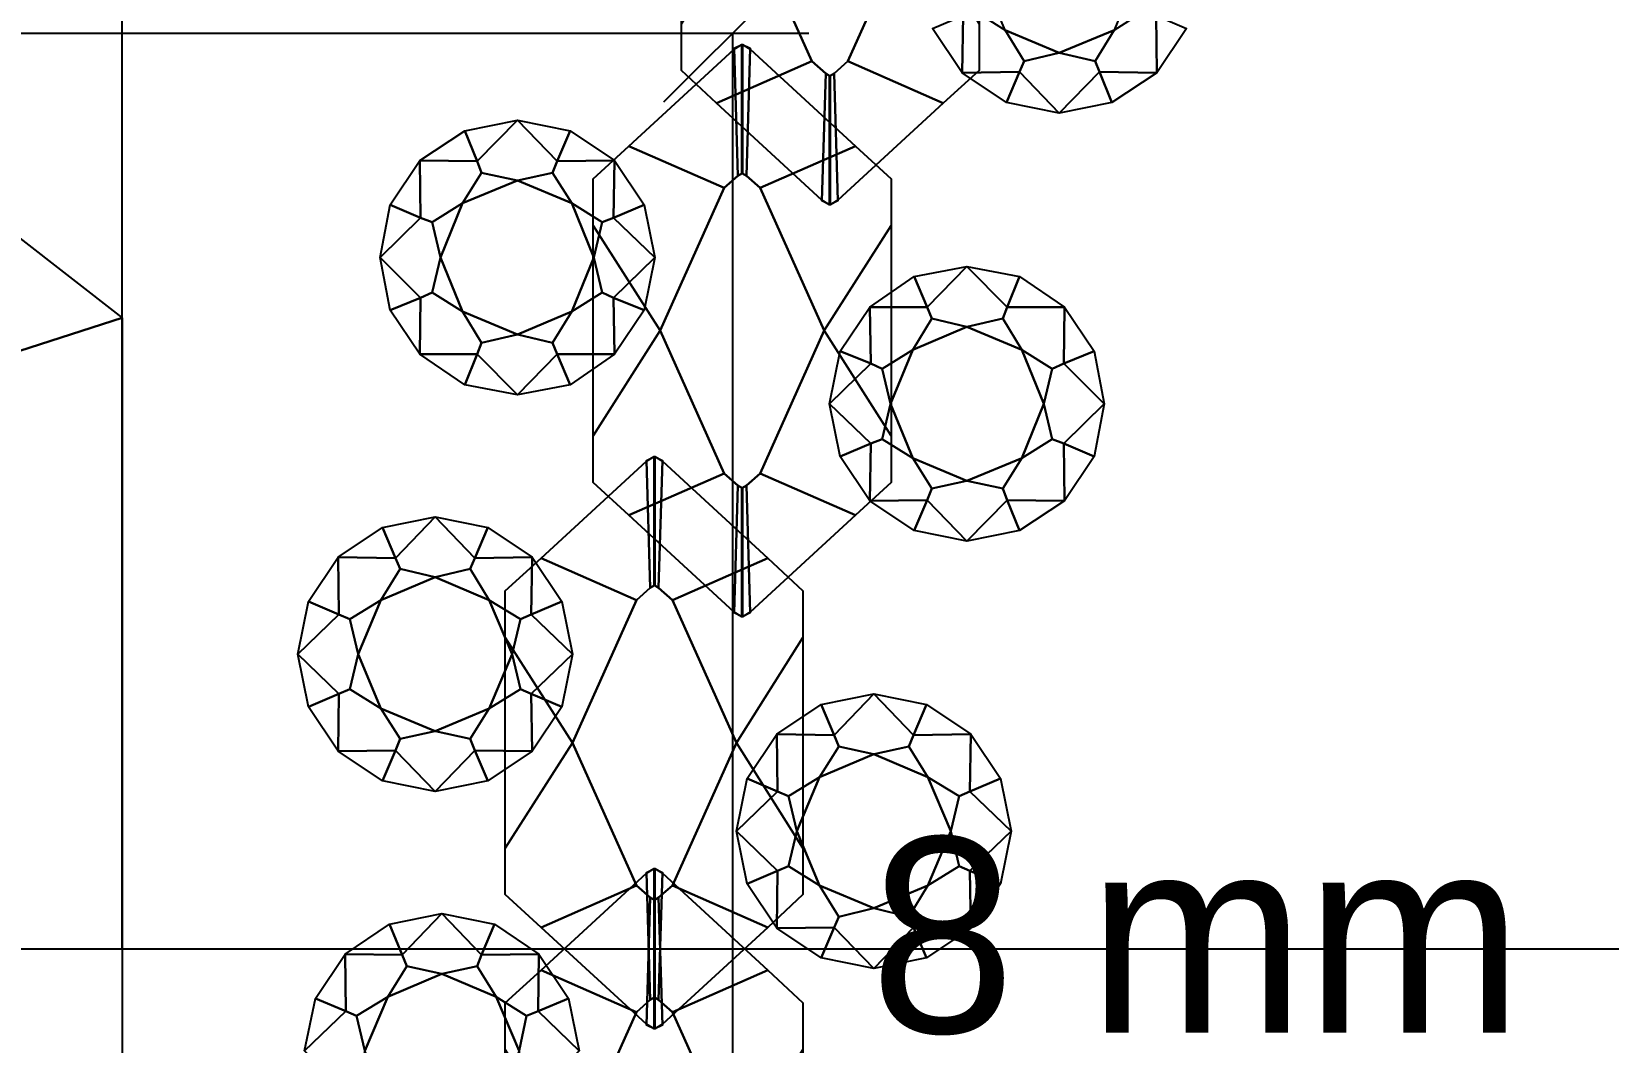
# Model space of a CAD drawing. Header units: millimetres. Extents: x 0 to 358, y 0 to 210.
# Drawn here: x 68.81 to 89.48, y 103.77 to 117.02 of the extents above; entities that cross this region are included whole.
import ezdxf

# ---------------------------------------------------------------- set-up
doc = ezdxf.new("R2010")
doc.units = ezdxf.units.MM

msp = doc.modelspace()

# ---------------------------------------------------------------- linework, layer by layer
at = {"layer": 'ANNOTATION'}
for p, q in [((70, 105), (70, 125)), ((58, 117), (79, 117)), ((11, 105), (286, 105)), ((43, 105), (73, 105))]:
    msp.add_line(p, q, dxfattribs=at)
at = {"layer": 'EDGES'}
for p, q in [((77.1, 116.1), (78.9, 117.9)), ((78, 117), (78, 93))]:
    msp.add_line(p, q, dxfattribs=at)
for points in [[(78.2, 118.5), (79.04, 120.37), (79.22, 120.53), (79.27, 120.56), (79.27, 120.56), (79.28, 120.56), (79.28, 120.56), (79.33, 120.53), (79.51, 120.37), (80.35, 118.5), (79.51, 116.63), (79.33, 116.47), (79.28, 116.44), (79.28, 116.44), (79.27, 116.44), (79.27, 116.44), (79.22, 116.47), (79.04, 116.63)], [(81.27, 117.75), (81.57, 118.46), (81.57, 118.46), (82.28, 118.76), (82.28, 118.76), (83, 118.46), (83, 118.46), (83.29, 117.75), (83.29, 117.75), (83, 117.04), (83, 117.04), (82.28, 116.74), (82.28, 116.74), (81.57, 117.04), (81.57, 117.04), (81.27, 117.75)], [(77.33, 117.12), (78.2, 118.5), (78.2, 118.5), (79.04, 116.63), (77.79, 116.08), (77.33, 116.51)], [(79.51, 116.63), (80.35, 118.5), (80.35, 118.5), (81.23, 117.12), (81.23, 116.51), (80.76, 116.08)], [(80.62, 117.06), (80.62, 117.06), (81.02, 117.23), (81.02, 117.23), (81.01, 116.48)], [(81.01, 116.48), (81.02, 117.23), (81.17, 117.29), (81.57, 117.04), (81.57, 117.04), (81.82, 116.63), (81.76, 116.49), (81.76, 116.49), (81.01, 116.48), (81.01, 116.48)], [(82.75, 116.63), (83, 117.04), (83, 117.04), (83.4, 117.29), (83.55, 117.23), (83.55, 117.23), (83.56, 116.48), (83.56, 116.48), (83.56, 116.48), (82.81, 116.49)], [(83.55, 117.23), (83.95, 117.06), (83.56, 116.48)], [(46, 113.27), (46, 113.27), (50.8, 117), (65.2, 117), (70, 113.27), (70, 96.73), (70, 96.73), (65.2, 93), (50.8, 93), (46, 96.73)], [(64.59, 115.85), (64.59, 115.85), (65.2, 117), (70, 113.27), (68.52, 112.79), (68.52, 112.79)], [(81.57, 117.04), (82.28, 116.74), (81.82, 116.63)], [(82.28, 116.74), (83, 117.04), (82.75, 116.63)], [(76.17, 115.09), (76.64, 115.52), (78.02, 116.79), (78.12, 116.85), (78.12, 116.85), (78.12, 116.85), (78.12, 116.85), (78.12, 116.85), (78.13, 116.85), (78.13, 116.85), (78.13, 116.85), (78.13, 116.85), (78.23, 116.79), (79.61, 115.52), (80.08, 115.09), (80.08, 111.11), (79.61, 110.68), (78.23, 109.41), (78.13, 109.35), (78.13, 109.35), (78.13, 109.35), (78.13, 109.35), (78.12, 109.35), (78.12, 109.35), (78.12, 109.35), (78.12, 109.35), (78.12, 109.35), (78.02, 109.41), (76.64, 110.68), (76.17, 111.11)], [(76.64, 115.52), (78.02, 116.79), (78.02, 116.8), (78.07, 115.13), (77.89, 114.97)], [(78.02, 116.8), (78.12, 116.85), (78.12, 115.16), (78.07, 115.13)], [(78.12, 116.85), (78.12, 116.85), (78.12, 116.85), (78.12, 116.85), (78.13, 116.85), (78.13, 116.85), (78.13, 116.85), (78.13, 115.16), (78.12, 115.16)], [(78.12, 116.85), (78.12, 116.85), (78.12, 115.16), (78.12, 115.16)], [(78.13, 115.16), (78.13, 116.85), (78.13, 116.85), (78.13, 115.16)], [(78.13, 115.16), (78.13, 116.85), (78.23, 116.8), (78.18, 115.13)], [(78.18, 115.13), (78.23, 116.8), (78.23, 116.79), (79.61, 115.52), (78.36, 114.97)], [(77.79, 116.08), (79.04, 116.63), (79.22, 116.47), (79.17, 114.8), (79.17, 114.81)], [(79.33, 116.47), (79.51, 116.63), (80.76, 116.08), (79.38, 114.81), (79.38, 114.8)], [(81.76, 116.49), (81.82, 116.63), (82.28, 116.74), (82.28, 116.74), (82.75, 116.63), (82.81, 116.49), (82.81, 116.49), (82.28, 115.95), (82.28, 115.95), (82.28, 115.95)], [(79.17, 114.8), (79.22, 116.47), (79.27, 116.44), (79.27, 114.75)], [(79.27, 114.75), (79.27, 116.44), (79.28, 116.44), (79.28, 114.75), (79.28, 114.75), (79.28, 114.75), (79.28, 114.75), (79.27, 114.75), (79.27, 114.75)], [(79.27, 114.75), (79.27, 116.44), (79.27, 116.44), (79.27, 114.75)], [(79.28, 116.44), (79.33, 116.47), (79.38, 114.8), (79.28, 114.75)], [(79.28, 116.44), (79.28, 116.44), (79.28, 114.75), (79.28, 114.75)], [(81.01, 116.48), (81.76, 116.49), (81.59, 116.09)], [(81.59, 116.09), (81.59, 116.09), (81.76, 116.49), (81.76, 116.49), (82.28, 115.95)], [(82.28, 115.95), (82.81, 116.49), (82.97, 116.09)], [(82.81, 116.49), (82.81, 116.49), (83.56, 116.48), (82.97, 116.09), (82.97, 116.09)], [(73.38, 114.06), (73.38, 114.06), (73.38, 114.06), (73.51, 114.75), (73.9, 115.33), (74.49, 115.72), (75.18, 115.86), (75.18, 115.86), (75.18, 115.86), (75.18, 115.86), (75.18, 115.86), (75.87, 115.72), (76.45, 115.33), (76.84, 114.75), (76.98, 114.06), (76.98, 114.06), (76.98, 114.06), (76.98, 114.06), (76.98, 114.06), (76.84, 113.37), (76.45, 112.79), (75.87, 112.39), (75.18, 112.26), (75.18, 112.26), (75.18, 112.26), (75.18, 112.26), (75.18, 112.26), (74.49, 112.39), (73.9, 112.79), (73.51, 113.37), (73.38, 114.06), (73.38, 114.06)], [(74.49, 115.72), (75.18, 115.86), (74.65, 115.32)], [(74.65, 115.32), (74.65, 115.32), (75.18, 115.86), (75.18, 115.86), (75.18, 115.86), (75.7, 115.32), (75.64, 115.17), (75.18, 115.07), (75.18, 115.07), (74.71, 115.17)], [(75.18, 115.86), (75.87, 115.72), (75.87, 115.72), (75.7, 115.32), (75.7, 115.32)], [(73.9, 115.33), (74.49, 115.72), (74.49, 115.72), (74.65, 115.32), (74.65, 115.32)], [(75.7, 115.32), (75.87, 115.72), (76.45, 115.33)], [(76.17, 115.09), (76.64, 115.52), (77.89, 114.97), (77.05, 113.1), (77.05, 113.1), (76.17, 114.48)], [(78.36, 114.97), (79.61, 115.52), (80.08, 115.09), (80.08, 114.48), (79.2, 113.1), (79.2, 113.1)], [(73.51, 114.75), (73.9, 115.33), (73.91, 114.58)], [(73.9, 115.33), (73.9, 115.33), (73.9, 115.33), (74.65, 115.32), (74.71, 115.17), (74.46, 114.77), (74.46, 114.77), (74.06, 114.52), (73.91, 114.58), (73.91, 114.58)], [(74.46, 114.77), (74.71, 115.17), (75.18, 115.07)], [(75.18, 115.07), (75.64, 115.17), (75.89, 114.77)], [(75.64, 115.17), (75.7, 115.32), (75.7, 115.32), (76.45, 115.33), (76.45, 115.33), (76.45, 115.33), (76.44, 114.58), (76.29, 114.52), (75.89, 114.77), (75.89, 114.77)], [(76.44, 114.58), (76.44, 114.58), (76.45, 115.33), (76.84, 114.75), (76.84, 114.75)], [(77.05, 113.1), (77.89, 114.97), (78.07, 115.13), (78.12, 115.16), (78.12, 115.16), (78.13, 115.16), (78.13, 115.16), (78.18, 115.13), (78.36, 114.97), (79.2, 113.1), (78.36, 111.23), (78.18, 111.07), (78.13, 111.04), (78.13, 111.04), (78.12, 111.04), (78.12, 111.04), (78.07, 111.07), (77.89, 111.23)], [(74.17, 114.06), (74.46, 114.77), (74.46, 114.77), (75.18, 115.07), (75.18, 115.07), (75.89, 114.77), (75.89, 114.77), (76.18, 114.06), (76.18, 114.06), (75.89, 113.35), (75.89, 113.35), (75.18, 113.05), (75.18, 113.05), (74.46, 113.35), (74.46, 113.35), (74.17, 114.06)], [(73.38, 114.06), (73.51, 114.75), (73.51, 114.75), (73.91, 114.58), (73.91, 114.58)], [(74.06, 114.52), (74.46, 114.77), (74.17, 114.06)], [(75.89, 114.77), (76.29, 114.52), (76.18, 114.06)], [(76.44, 114.58), (76.84, 114.75), (76.98, 114.06)], [(73.38, 114.06), (73.38, 114.06), (73.91, 114.58), (74.06, 114.52), (74.17, 114.06), (74.17, 114.06), (74.06, 113.6), (73.91, 113.53), (73.91, 113.53), (73.38, 114.06)], [(76.18, 114.06), (76.29, 114.52), (76.44, 114.58), (76.44, 114.58), (76.98, 114.06), (76.98, 114.06), (76.98, 114.06), (76.44, 113.53), (76.29, 113.6), (76.18, 114.06)], [(76.17, 114.48), (77.05, 113.1), (76.17, 111.72)], [(79.2, 113.1), (80.08, 114.48), (80.08, 111.72)], [(73.38, 114.06), (73.91, 113.53), (73.51, 113.37)], [(74.06, 113.6), (74.17, 114.06), (74.46, 113.35)], [(75.89, 113.35), (76.18, 114.06), (76.29, 113.6)], [(76.44, 113.53), (76.44, 113.53), (76.98, 114.06), (76.84, 113.37), (76.84, 113.37)], [(79.27, 112.14), (79.27, 112.14), (79.27, 112.14), (79.41, 112.83), (79.8, 113.41), (80.38, 113.81), (81.07, 113.94), (81.07, 113.94), (81.07, 113.94), (81.07, 113.94), (81.07, 113.94), (81.76, 113.81), (82.35, 113.41), (82.74, 112.83), (82.87, 112.14), (82.87, 112.14), (82.87, 112.14), (82.87, 112.14), (82.87, 112.14), (82.74, 111.45), (82.35, 110.87), (81.76, 110.48), (81.07, 110.34), (81.07, 110.34), (81.07, 110.34), (81.07, 110.34), (81.07, 110.34), (80.38, 110.48), (79.8, 110.87), (79.41, 111.45), (79.27, 112.14), (79.27, 112.14)], [(80.38, 113.81), (81.07, 113.94), (80.55, 113.41)], [(80.55, 113.41), (80.55, 113.41), (81.07, 113.94), (81.07, 113.94), (81.07, 113.94), (81.6, 113.41), (81.54, 113.26), (81.07, 113.15), (81.07, 113.15), (80.61, 113.26)], [(81.07, 113.94), (81.76, 113.81), (81.76, 113.81), (81.6, 113.41), (81.6, 113.41)], [(79.8, 113.41), (80.38, 113.81), (80.38, 113.81), (80.55, 113.41), (80.55, 113.41)], [(81.6, 113.41), (81.76, 113.81), (82.35, 113.41)], [(73.51, 113.37), (73.51, 113.37), (73.91, 113.53), (73.91, 113.53), (73.9, 112.79)], [(73.9, 112.79), (73.91, 113.53), (74.06, 113.6), (74.46, 113.35), (74.46, 113.35), (74.71, 112.94), (74.65, 112.79), (74.65, 112.79), (73.9, 112.79), (73.9, 112.79)], [(75.64, 112.94), (75.89, 113.35), (75.89, 113.35), (76.29, 113.6), (76.44, 113.53), (76.44, 113.53), (76.45, 112.79), (76.45, 112.79), (76.45, 112.79), (75.7, 112.79)], [(76.44, 113.53), (76.84, 113.37), (76.45, 112.79)], [(74.46, 113.35), (75.18, 113.05), (74.71, 112.94)], [(75.18, 113.05), (75.89, 113.35), (75.64, 112.94)], [(79.41, 112.83), (79.8, 113.41), (79.81, 112.67)], [(79.8, 113.41), (79.8, 113.41), (79.8, 113.41), (80.55, 113.41), (80.61, 113.26), (80.36, 112.85), (80.36, 112.85), (79.96, 112.6), (79.81, 112.67), (79.81, 112.67)], [(81.54, 113.26), (81.6, 113.41), (81.6, 113.41), (82.35, 113.41), (82.35, 113.41), (82.35, 113.41), (82.34, 112.67), (82.19, 112.6), (81.79, 112.85), (81.79, 112.85)], [(82.34, 112.67), (82.34, 112.67), (82.35, 113.41), (82.74, 112.83), (82.74, 112.83)], [(68.52, 112.79), (70, 113.27), (70, 113.27), (70, 96.73), (70, 96.73), (68.52, 97.21)], [(76.17, 111.72), (77.05, 113.1), (77.05, 113.1), (77.89, 111.23), (76.64, 110.68), (76.17, 111.11)], [(78.36, 111.23), (79.2, 113.1), (79.2, 113.1), (80.08, 111.72), (80.08, 111.11), (79.61, 110.68)], [(80.07, 112.14), (80.36, 112.85), (80.36, 112.85), (81.07, 113.15), (81.07, 113.15), (81.79, 112.85), (81.79, 112.85), (82.08, 112.14), (82.08, 112.14), (81.79, 111.43), (81.79, 111.43), (81.07, 111.13), (81.07, 111.13), (80.36, 111.43), (80.36, 111.43), (80.07, 112.14)], [(80.36, 112.85), (80.61, 113.26), (81.07, 113.15)], [(81.07, 113.15), (81.54, 113.26), (81.79, 112.85)], [(74.65, 112.79), (74.71, 112.94), (75.18, 113.05), (75.18, 113.05), (75.64, 112.94), (75.7, 112.79), (75.7, 112.79), (75.18, 112.26), (75.18, 112.26), (75.18, 112.26)], [(73.9, 112.79), (74.65, 112.79), (74.49, 112.39)], [(74.49, 112.39), (74.49, 112.39), (74.65, 112.79), (74.65, 112.79), (75.18, 112.26)], [(75.18, 112.26), (75.7, 112.79), (75.87, 112.39)], [(75.7, 112.79), (75.7, 112.79), (76.45, 112.79), (75.87, 112.39), (75.87, 112.39)], [(79.27, 112.14), (79.41, 112.83), (79.41, 112.83), (79.81, 112.67), (79.81, 112.67)], [(79.27, 112.14), (79.27, 112.14), (79.81, 112.67), (79.96, 112.6), (80.07, 112.14), (80.07, 112.14), (79.96, 111.68), (79.81, 111.62), (79.81, 111.62), (79.27, 112.14)], [(79.96, 112.6), (80.36, 112.85), (80.07, 112.14)], [(81.79, 112.85), (82.19, 112.6), (82.08, 112.14)], [(82.08, 112.14), (82.19, 112.6), (82.34, 112.67), (82.34, 112.67), (82.87, 112.14), (82.87, 112.14), (82.87, 112.14), (82.34, 111.62), (82.19, 111.68), (82.08, 112.14)], [(82.34, 112.67), (82.74, 112.83), (82.87, 112.14)], [(79.27, 112.14), (79.81, 111.62), (79.41, 111.45)], [(79.96, 111.68), (80.07, 112.14), (80.36, 111.43)], [(81.79, 111.43), (82.08, 112.14), (82.19, 111.68)], [(82.34, 111.62), (82.34, 111.62), (82.87, 112.14), (82.74, 111.45), (82.74, 111.45)], [(79.41, 111.45), (79.41, 111.45), (79.81, 111.62), (79.81, 111.62), (79.8, 110.87)], [(79.8, 110.87), (79.81, 111.62), (79.96, 111.68), (80.36, 111.43), (80.36, 111.43), (80.61, 111.03), (80.55, 110.88), (80.55, 110.88), (79.8, 110.87), (79.8, 110.87)], [(81.54, 111.03), (81.79, 111.43), (81.79, 111.43), (82.19, 111.68), (82.34, 111.62), (82.34, 111.62), (82.35, 110.87), (82.35, 110.87), (82.35, 110.87), (81.6, 110.88)], [(82.34, 111.62), (82.74, 111.45), (82.35, 110.87)], [(75.02, 109.69), (75.49, 110.12), (76.87, 111.39), (76.97, 111.45), (76.97, 111.45), (76.97, 111.45), (76.97, 111.45), (76.97, 111.45), (76.98, 111.45), (76.98, 111.45), (76.98, 111.45), (76.98, 111.45), (77.08, 111.39), (78.46, 110.12), (78.92, 109.69), (78.92, 105.71), (78.46, 105.28), (77.08, 104.01), (76.98, 103.95), (76.98, 103.95), (76.98, 103.95), (76.98, 103.95), (76.97, 103.95), (76.97, 103.95), (76.97, 103.95), (76.97, 103.95), (76.97, 103.95), (76.87, 104.01), (75.49, 105.28), (75.02, 105.71)], [(76.87, 111.4), (76.97, 111.45), (76.97, 109.76), (76.92, 109.73)], [(76.97, 111.45), (76.97, 111.45), (76.97, 111.45), (76.97, 111.45), (76.98, 111.45), (76.98, 111.45), (76.98, 111.45), (76.98, 109.76), (76.97, 109.76)], [(76.97, 111.45), (76.97, 111.45), (76.97, 109.76), (76.97, 109.76)], [(76.98, 109.76), (76.98, 111.45), (76.98, 111.45), (76.98, 109.76)], [(76.98, 109.76), (76.98, 111.45), (77.08, 111.4), (77.03, 109.73)], [(80.36, 111.43), (81.07, 111.13), (80.61, 111.03)], [(81.07, 111.13), (81.79, 111.43), (81.54, 111.03)], [(75.49, 110.12), (76.87, 111.39), (76.87, 111.4), (76.92, 109.73), (76.74, 109.57)], [(76.64, 110.68), (77.89, 111.23), (78.07, 111.07), (78.02, 109.4), (78.02, 109.41)], [(77.03, 109.73), (77.08, 111.4), (77.08, 111.39), (78.46, 110.12), (77.21, 109.57)], [(78.18, 111.07), (78.36, 111.23), (79.61, 110.68), (78.23, 109.41), (78.23, 109.4)], [(78.02, 109.4), (78.07, 111.07), (78.12, 111.04), (78.12, 109.35)], [(78.12, 109.35), (78.12, 111.04), (78.13, 111.04), (78.13, 109.35), (78.13, 109.35), (78.13, 109.35), (78.12, 109.35), (78.12, 109.35), (78.12, 109.35)], [(78.12, 109.35), (78.12, 111.04), (78.12, 111.04), (78.12, 109.35)], [(78.13, 111.04), (78.18, 111.07), (78.23, 109.4), (78.13, 109.35)], [(78.13, 111.04), (78.13, 111.04), (78.13, 109.35), (78.13, 109.35)], [(80.55, 110.88), (80.61, 111.03), (81.07, 111.13), (81.07, 111.13), (81.54, 111.03), (81.6, 110.88), (81.6, 110.88), (81.07, 110.34), (81.07, 110.34), (81.07, 110.34)], [(79.8, 110.87), (80.55, 110.88), (80.38, 110.48)], [(80.38, 110.48), (80.38, 110.48), (80.55, 110.88), (80.55, 110.88), (81.07, 110.34)], [(81.07, 110.34), (81.6, 110.88), (81.76, 110.48)], [(81.6, 110.88), (81.6, 110.88), (82.35, 110.87), (81.76, 110.48), (81.76, 110.48)], [(72.3, 108.86), (72.3, 108.86), (72.3, 108.86), (72.44, 109.55), (72.83, 110.13), (73.41, 110.52), (74.1, 110.66), (74.1, 110.66), (74.1, 110.66), (74.1, 110.66), (74.1, 110.66), (74.79, 110.52), (75.37, 110.13), (75.76, 109.55), (75.9, 108.86), (75.9, 108.86), (75.9, 108.86), (75.9, 108.86), (75.9, 108.86), (75.76, 108.17), (75.37, 107.59), (74.79, 107.2), (74.1, 107.06), (74.1, 107.06), (74.1, 107.06), (74.1, 107.06), (74.1, 107.06), (73.41, 107.2), (72.83, 107.59), (72.44, 108.17), (72.3, 108.86), (72.3, 108.86)], [(73.41, 110.52), (74.1, 110.66), (73.58, 110.12)], [(73.58, 110.12), (73.58, 110.12), (74.1, 110.66), (74.1, 110.66), (74.1, 110.66), (74.62, 110.12), (74.56, 109.98), (74.1, 109.87), (74.1, 109.87), (73.64, 109.98)], [(74.1, 110.66), (74.79, 110.52), (74.79, 110.52), (74.62, 110.12), (74.62, 110.12)], [(72.83, 110.13), (73.41, 110.52), (73.41, 110.52), (73.58, 110.12), (73.58, 110.12)], [(74.62, 110.12), (74.79, 110.52), (75.37, 110.13)], [(72.44, 109.55), (72.83, 110.13), (72.84, 109.38)], [(72.83, 110.13), (72.83, 110.13), (72.83, 110.13), (73.58, 110.12), (73.64, 109.98), (73.39, 109.57), (73.39, 109.57), (72.98, 109.32), (72.84, 109.38), (72.84, 109.38)], [(73.39, 109.57), (73.64, 109.98), (74.1, 109.87)], [(74.1, 109.87), (74.56, 109.98), (74.81, 109.57)], [(74.56, 109.98), (74.62, 110.12), (74.62, 110.12), (75.37, 110.13), (75.37, 110.13), (75.37, 110.13), (75.36, 109.38), (75.22, 109.32), (74.81, 109.57), (74.81, 109.57)], [(75.02, 109.69), (75.49, 110.12), (76.74, 109.57), (75.9, 107.7), (75.9, 107.7), (75.02, 109.08)], [(75.36, 109.38), (75.36, 109.38), (75.37, 110.13), (75.76, 109.55), (75.76, 109.55)], [(77.21, 109.57), (78.46, 110.12), (78.92, 109.69), (78.92, 109.08), (78.05, 107.7), (78.05, 107.7)], [(73.09, 108.86), (73.39, 109.57), (73.39, 109.57), (74.1, 109.87), (74.1, 109.87), (74.81, 109.57), (74.81, 109.57), (75.11, 108.86), (75.11, 108.86), (74.81, 108.15), (74.81, 108.15), (74.1, 107.85), (74.1, 107.85), (73.39, 108.15), (73.39, 108.15), (73.09, 108.86)], [(75.9, 107.7), (76.74, 109.57), (76.92, 109.73), (76.97, 109.76), (76.97, 109.76), (76.98, 109.76), (76.98, 109.76), (77.03, 109.73), (77.21, 109.57), (78.05, 107.7), (77.21, 105.83), (77.03, 105.67), (76.98, 105.64), (76.98, 105.64), (76.97, 105.64), (76.97, 105.64), (76.92, 105.67), (76.74, 105.83)], [(72.98, 109.32), (73.39, 109.57), (73.09, 108.86)], [(74.81, 109.57), (75.22, 109.32), (75.11, 108.86)], [(72.3, 108.86), (72.44, 109.55), (72.44, 109.55), (72.84, 109.38), (72.84, 109.38)], [(72.3, 108.86), (72.3, 108.86), (72.84, 109.38), (72.98, 109.32), (73.09, 108.86), (73.09, 108.86), (72.98, 108.4), (72.84, 108.34), (72.84, 108.34), (72.3, 108.86)], [(75.11, 108.86), (75.22, 109.32), (75.36, 109.38), (75.36, 109.38), (75.9, 108.86), (75.9, 108.86), (75.9, 108.86), (75.36, 108.34), (75.22, 108.4), (75.11, 108.86)], [(75.36, 109.38), (75.76, 109.55), (75.9, 108.86)], [(75.02, 109.08), (75.9, 107.7), (75.02, 106.32)], [(78.05, 107.7), (78.92, 109.08), (78.92, 106.32)], [(72.3, 108.86), (72.84, 108.34), (72.44, 108.17)], [(72.98, 108.4), (73.09, 108.86), (73.39, 108.15)], [(74.81, 108.15), (75.11, 108.86), (75.22, 108.4)], [(75.36, 108.34), (75.36, 108.34), (75.9, 108.86), (75.76, 108.17), (75.76, 108.17)], [(72.44, 108.17), (72.44, 108.17), (72.84, 108.34), (72.84, 108.34), (72.83, 107.59)], [(72.83, 107.59), (72.84, 108.34), (72.98, 108.4), (73.39, 108.15), (73.39, 108.15), (73.64, 107.75), (73.58, 107.6), (73.58, 107.6), (72.83, 107.59), (72.83, 107.59)], [(74.56, 107.75), (74.81, 108.15), (74.81, 108.15), (75.22, 108.4), (75.36, 108.34), (75.36, 108.34), (75.37, 107.59), (75.37, 107.59), (75.37, 107.59), (74.62, 107.6)], [(75.36, 108.34), (75.76, 108.17), (75.37, 107.59)], [(78.05, 106.54), (78.05, 106.54), (78.05, 106.54), (78.19, 107.23), (78.58, 107.81), (79.16, 108.2), (79.85, 108.34), (79.85, 108.34), (79.85, 108.34), (79.85, 108.34), (79.85, 108.34), (80.54, 108.2), (81.12, 107.81), (81.51, 107.23), (81.65, 106.54), (81.65, 106.54), (81.65, 106.54), (81.65, 106.54), (81.65, 106.54), (81.51, 105.85), (81.12, 105.27), (80.54, 104.88), (79.85, 104.74), (79.85, 104.74), (79.85, 104.74), (79.85, 104.74), (79.85, 104.74), (79.16, 104.88), (78.58, 105.27), (78.19, 105.85), (78.05, 106.54), (78.05, 106.54)], [(79.16, 108.2), (79.85, 108.34), (79.33, 107.8)], [(79.33, 107.8), (79.33, 107.8), (79.85, 108.34), (79.85, 108.34), (79.85, 108.34), (80.37, 107.8), (80.31, 107.65), (79.85, 107.55), (79.85, 107.55), (79.39, 107.65)], [(79.85, 108.34), (80.54, 108.2), (80.54, 108.2), (80.37, 107.8), (80.37, 107.8)], [(73.39, 108.15), (74.1, 107.85), (73.64, 107.75)], [(74.1, 107.85), (74.81, 108.15), (74.56, 107.75)], [(78.58, 107.81), (79.16, 108.2), (79.16, 108.2), (79.33, 107.8), (79.33, 107.8)], [(80.37, 107.8), (80.54, 108.2), (81.12, 107.81)], [(73.58, 107.6), (73.64, 107.75), (74.1, 107.85), (74.1, 107.85), (74.56, 107.75), (74.62, 107.6), (74.62, 107.6), (74.1, 107.06), (74.1, 107.06), (74.1, 107.06)], [(75.02, 106.32), (75.9, 107.7), (75.9, 107.7), (76.74, 105.83), (75.49, 105.28), (75.02, 105.71)], [(77.21, 105.83), (78.05, 107.7), (78.05, 107.7), (78.92, 106.32), (78.92, 105.71), (78.46, 105.28)], [(78.19, 107.23), (78.58, 107.81), (78.59, 107.06)], [(78.58, 107.81), (78.58, 107.81), (78.58, 107.81), (79.33, 107.8), (79.39, 107.65), (79.14, 107.25), (79.14, 107.25), (78.73, 107), (78.59, 107.06), (78.59, 107.06)], [(80.31, 107.65), (80.37, 107.8), (80.37, 107.8), (81.12, 107.81), (81.12, 107.81), (81.12, 107.81), (81.11, 107.06), (80.97, 107), (80.56, 107.25), (80.56, 107.25)], [(81.11, 107.06), (81.11, 107.06), (81.12, 107.81), (81.51, 107.23), (81.51, 107.23)], [(72.83, 107.59), (73.58, 107.6), (73.41, 107.2)], [(73.41, 107.2), (73.41, 107.2), (73.58, 107.6), (73.58, 107.6), (74.1, 107.06)], [(74.1, 107.06), (74.62, 107.6), (74.79, 107.2)], [(74.62, 107.6), (74.62, 107.6), (75.37, 107.59), (74.79, 107.2), (74.79, 107.2)], [(78.84, 106.54), (79.14, 107.25), (79.14, 107.25), (79.85, 107.55), (79.85, 107.55), (80.56, 107.25), (80.56, 107.25), (80.86, 106.54), (80.86, 106.54), (80.56, 105.83), (80.56, 105.83), (79.85, 105.53), (79.85, 105.53), (79.14, 105.83), (79.14, 105.83), (78.84, 106.54)], [(79.14, 107.25), (79.39, 107.65), (79.85, 107.55)], [(79.85, 107.55), (80.31, 107.65), (80.56, 107.25)], [(78.05, 106.54), (78.19, 107.23), (78.19, 107.23), (78.59, 107.06), (78.59, 107.06)], [(78.73, 107), (79.14, 107.25), (78.84, 106.54)], [(80.56, 107.25), (80.97, 107), (80.86, 106.54)], [(81.11, 107.06), (81.51, 107.23), (81.65, 106.54)], [(78.05, 106.54), (78.05, 106.54), (78.59, 107.06), (78.73, 107), (78.84, 106.54), (78.84, 106.54), (78.73, 106.08), (78.59, 106.02), (78.59, 106.02), (78.05, 106.54)], [(80.86, 106.54), (80.97, 107), (81.11, 107.06), (81.11, 107.06), (81.65, 106.54), (81.65, 106.54), (81.65, 106.54), (81.11, 106.02), (80.97, 106.08), (80.86, 106.54)], [(78.05, 106.54), (78.59, 106.02), (78.19, 105.85)], [(78.73, 106.08), (78.84, 106.54), (79.14, 105.83)], [(80.56, 105.83), (80.86, 106.54), (80.97, 106.08)], [(81.11, 106.02), (81.11, 106.02), (81.65, 106.54), (81.51, 105.85), (81.51, 105.85)], [(76.87, 106), (76.97, 106.05), (76.97, 104.36), (76.92, 104.33)], [(76.97, 106.05), (76.97, 106.05), (76.97, 106.05), (76.97, 106.05), (76.98, 106.05), (76.98, 106.05), (76.98, 106.05), (76.98, 104.36), (76.97, 104.36)], [(76.97, 106.05), (76.97, 106.05), (76.97, 104.36), (76.97, 104.36)], [(76.98, 104.36), (76.98, 106.05), (76.98, 106.05), (76.98, 104.36)], [(76.98, 104.36), (76.98, 106.05), (77.08, 106), (77.03, 104.33)], [(78.58, 105.27), (78.59, 106.02), (78.73, 106.08), (79.14, 105.83), (79.14, 105.83), (79.39, 105.42), (79.33, 105.28), (79.33, 105.28), (78.58, 105.27), (78.58, 105.27)], [(80.31, 105.42), (80.56, 105.83), (80.56, 105.83), (80.97, 106.08), (81.11, 106.02), (81.11, 106.02), (81.12, 105.27), (81.12, 105.27), (81.12, 105.27), (80.37, 105.28)], [(75.49, 104.72), (76.87, 105.99), (76.87, 106), (76.92, 104.33), (76.74, 104.17)], [(77.03, 104.33), (77.08, 106), (77.08, 105.99), (78.46, 104.72), (77.21, 104.17)], [(78.19, 105.85), (78.19, 105.85), (78.59, 106.02), (78.59, 106.02), (78.58, 105.27)], [(81.11, 106.02), (81.51, 105.85), (81.12, 105.27)], [(75.49, 105.28), (76.74, 105.83), (76.92, 105.67), (76.87, 104), (76.87, 104.01)], [(76.87, 104), (76.92, 105.67), (76.97, 105.64), (76.97, 103.95)], [(76.97, 103.95), (76.97, 105.64), (76.98, 105.64), (76.98, 103.95), (76.98, 103.95), (76.98, 103.95), (76.97, 103.95), (76.97, 103.95), (76.97, 103.95)], [(76.97, 103.95), (76.97, 105.64), (76.97, 105.64), (76.97, 103.95)], [(76.98, 105.64), (77.03, 105.67), (77.08, 104), (76.98, 103.95)], [(76.98, 105.64), (76.98, 105.64), (76.98, 103.95), (76.98, 103.95)], [(77.03, 105.67), (77.21, 105.83), (78.46, 105.28), (77.08, 104.01), (77.08, 104)], [(79.14, 105.83), (79.85, 105.53), (79.39, 105.42)], [(79.85, 105.53), (80.56, 105.83), (80.31, 105.42)], [(73.5, 105.32), (74.19, 105.46), (73.67, 104.92)], [(73.67, 104.92), (73.67, 104.92), (74.19, 105.46), (74.19, 105.46), (74.19, 105.46), (74.71, 104.92), (74.65, 104.77), (74.19, 104.67), (74.19, 104.67), (73.73, 104.77)], [(74.19, 105.46), (74.88, 105.32), (74.88, 105.32), (74.71, 104.92), (74.71, 104.92)], [(79.33, 105.28), (79.39, 105.42), (79.85, 105.53), (79.85, 105.53), (80.31, 105.42), (80.37, 105.28), (80.37, 105.28), (79.85, 104.74), (79.85, 104.74), (79.85, 104.74)], [(72.92, 104.93), (73.5, 105.32), (73.5, 105.32), (73.67, 104.92), (73.67, 104.92)], [(74.71, 104.92), (74.88, 105.32), (75.46, 104.93)], [(78.58, 105.27), (79.33, 105.28), (79.16, 104.88)], [(79.16, 104.88), (79.16, 104.88), (79.33, 105.28), (79.33, 105.28), (79.85, 104.74)], [(79.85, 104.74), (80.37, 105.28), (80.54, 104.88)], [(80.37, 105.28), (80.37, 105.28), (81.12, 105.27), (80.54, 104.88), (80.54, 104.88)], [(72.53, 104.35), (72.92, 104.93), (72.93, 104.18)], [(72.92, 104.93), (72.92, 104.93), (72.92, 104.93), (73.67, 104.92), (73.73, 104.77), (73.48, 104.37), (73.48, 104.37), (73.07, 104.12), (72.93, 104.18), (72.93, 104.18)], [(74.65, 104.77), (74.71, 104.92), (74.71, 104.92), (75.46, 104.93), (75.46, 104.93), (75.46, 104.93), (75.45, 104.18), (75.3, 104.12), (74.9, 104.37), (74.9, 104.37)], [(75.45, 104.18), (75.45, 104.18), (75.46, 104.93), (75.85, 104.35), (75.85, 104.35)], [(73.18, 103.66), (73.48, 104.37), (73.48, 104.37), (74.19, 104.67), (74.19, 104.67), (74.9, 104.37), (74.9, 104.37), (75.2, 103.66), (75.2, 103.66), (74.9, 102.95), (74.9, 102.95), (74.19, 102.65), (74.19, 102.65), (73.48, 102.95), (73.48, 102.95), (73.18, 103.66)], [(73.48, 104.37), (73.73, 104.77), (74.19, 104.67)], [(74.19, 104.67), (74.65, 104.77), (74.9, 104.37)], [(75.02, 104.29), (75.49, 104.72), (76.74, 104.17), (75.9, 102.3), (75.9, 102.3), (75.02, 103.68)], [(77.21, 104.17), (78.46, 104.72), (78.92, 104.29), (78.92, 103.68), (78.05, 102.3), (78.05, 102.3)], [(72.39, 103.66), (72.53, 104.35), (72.53, 104.35), (72.93, 104.18), (72.93, 104.18)], [(72.39, 103.66), (72.39, 103.66), (72.93, 104.18), (73.07, 104.12), (73.18, 103.66), (73.18, 103.66), (73.07, 103.2), (72.93, 103.14), (72.93, 103.14), (72.39, 103.66)], [(73.07, 104.12), (73.48, 104.37), (73.18, 103.66)], [(74.9, 104.37), (75.3, 104.12), (75.2, 103.66)], [(75.2, 103.66), (75.3, 104.12), (75.45, 104.18), (75.45, 104.18), (75.99, 103.66), (75.99, 103.66), (75.99, 103.66), (75.45, 103.14), (75.3, 103.2), (75.2, 103.66)], [(75.45, 104.18), (75.85, 104.35), (75.99, 103.66)], [(75.9, 102.3), (76.74, 104.17), (76.92, 104.33), (76.97, 104.36), (76.97, 104.36), (76.98, 104.36), (76.98, 104.36), (77.03, 104.33), (77.21, 104.17), (78.05, 102.3), (77.21, 100.43), (77.03, 100.27), (76.98, 100.24), (76.98, 100.24), (76.97, 100.24), (76.97, 100.24), (76.92, 100.27), (76.74, 100.43)]]:
    msp.add_lwpolyline(points, close=True, dxfattribs=at)
for points in [[(81.23, 120.49), (81.23, 116.51), (80.76, 116.08), (79.38, 114.81), (79.28, 114.75), (79.28, 114.75), (79.28, 114.75), (79.28, 114.75), (79.28, 114.75), (79.27, 114.75), (79.27, 114.75), (79.27, 114.75), (79.27, 114.75), (79.17, 114.81), (77.79, 116.08), (77.33, 116.51), (77.33, 120.49)], [(83.95, 117.06), (83.56, 116.48), (82.97, 116.09), (82.28, 115.95), (82.28, 115.95), (82.28, 115.95), (82.28, 115.95), (82.28, 115.95), (81.59, 116.09), (81.01, 116.48), (80.62, 117.06)], [(75.02, 100.31), (75.02, 104.29), (75.49, 104.72), (76.87, 105.99), (76.97, 106.05), (76.97, 106.05), (76.97, 106.05), (76.97, 106.05), (76.97, 106.05), (76.98, 106.05), (76.98, 106.05), (76.98, 106.05), (76.98, 106.05), (77.08, 105.99), (78.46, 104.72), (78.92, 104.29), (78.92, 100.31)], [(72.39, 103.66), (72.53, 104.35), (72.92, 104.93), (73.5, 105.32), (74.19, 105.46), (74.19, 105.46), (74.19, 105.46), (74.19, 105.46), (74.19, 105.46), (74.88, 105.32), (75.46, 104.93), (75.85, 104.35), (75.99, 103.66)]]:
    msp.add_lwpolyline(points, dxfattribs=at)

# ---------------------------------------------------------------- texts
at = {"layer": 'TEXT'}
msp.add_text('8 mm', height=2.56, dxfattribs=at).set_placement((79.8, 103.9))

doc.saveas('drawing.dxf')
